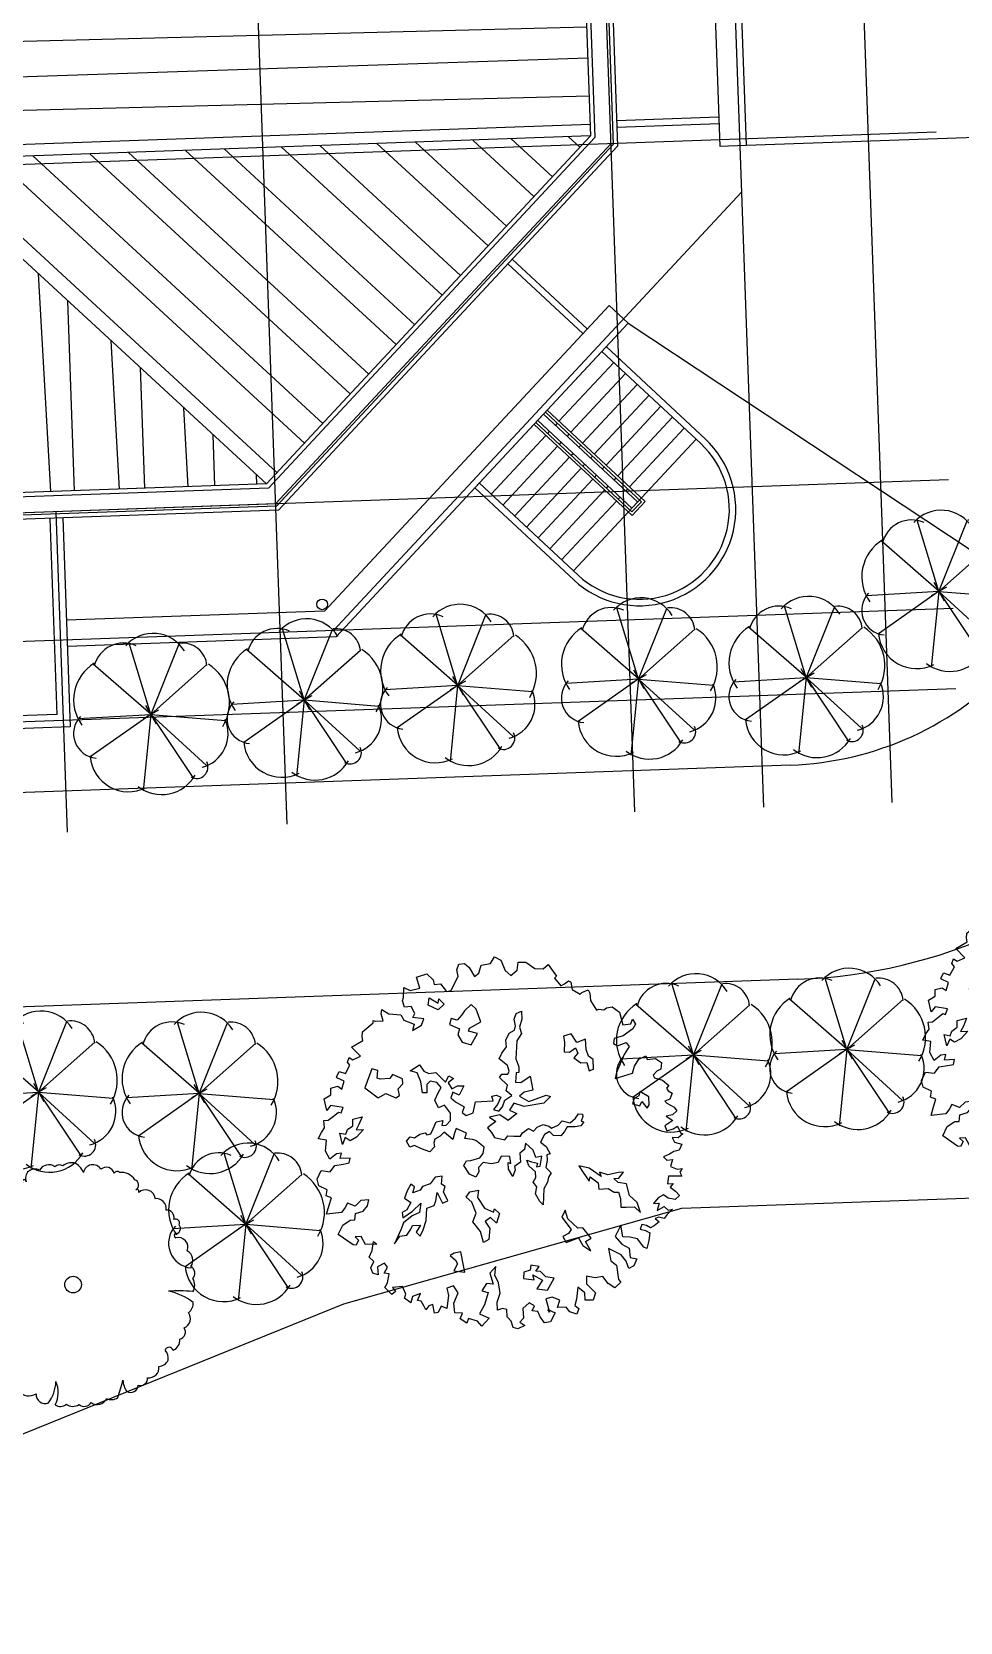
# Model space of a CAD drawing. Header units: millimetres. Extents: x 468001845 to 468595845, y 3387484553 to 3388325553.
# Drawn here: x 468385980 to 468403317, y 3387890804 to 3387920496 of the extents above; entities that cross this region are included whole.
import ezdxf

# ---------------------------------------------------------------- set-up
doc = ezdxf.new("R2010")
doc.units = ezdxf.units.MM
for name, color, linetype in [('DOTE', 1, 'Continuous'), ('F-水体', 150, 'Continuous'), ('N-ROAD', 4, 'Continuous'), ('ROOF', 4, 'Continuous'), ('STAIR', 121, 'Continuous'), ('TREE', 114, 'Continuous'), ('WALL', 7, 'Continuous'), ('树', 104, 'Continuous'), ('绿化', 3, 'Continuous'), ('花灌木', 223, 'Continuous')]:
    doc.layers.add(name, color=color, linetype=linetype)

# ---------------------------------------------------------------- blocks, each defined once
blk = doc.blocks.new('02PTRX08')
at = {"color": 0, "linetype": 'ByBlock'}
for p, q in [((-0.06754715253616528, 0), (0.0706788633450417, 0)), ((0, -0.05398104935652714), (0, 0.06044406731721086))]:
    blk.add_line(p, q, dxfattribs=at)
for centre, radius, start, end in [((0.03956475817616756, 0.2261975507167842), 0.2948221334020513, 28.76711577752918, 117.9186645853691), ((-0.1620721245333456, 0.33056388872886), 0.1579939168603389, 65.30247100971155, 157.5633587433249), ((-0.2444469110109084, 0.1575378588602652), 0.2358115336882705, 91.36555768195548, 199.1523514479919), ((0.243333004720955, 0.1785228134183621), 0.2262588638116571, 345.1795088572457, 83.81543695657898), ((-0.3189557791941517, -0.02049590830079229), 0.196235317676528, 126.0245225012421, 226.270048839066), ((0.4433281197877985, 0.08979986208376367), 0.07382871021260978, 301.8635812136633, 87.21263883495439), ((0.2704011636932071, -0.0713858798600473), 0.2489044380003712, 292.6103806795982, 30.50757083112521), ((-0.1917309953741331, -0.1458048667523828), 0.2781617517044052, 181.824264199946, 276.2171301845432), ((0.1480982003123392, -0.2501063259058718), 0.248636628984108, 244.9776269183911, 356.9743550590821), ((-0.0610443969785246, -0.3561255021637644), 0.1604041198624896, 196.7003815600659, 325.2047219933062)]:
    blk.add_arc(centre, radius, start, end, dxfattribs=at)
blk = doc.blocks.new('A$C62FD21C1')
at = {"layer": '绿化'}
blk.add_line((1458.402292311192, 1507.22363948822), (1444.248900055885, 1497.997279167175), dxfattribs=at)
at = {"layer": '花灌木'}
for p, q in [((1452.344236910343, 1502.226796627045), (1096.971836149693, 2846.2152967453)), ((1454.432615250349, 1498.230276584625), (2028.605806201696, 2799.063850879669)), ((412.4206784963608, 2488.545970439911), (1458.402292311192, 1507.22363948822)), ((1452.344236910343, 1502.226796627045), (2534.809927850962, 2395.040266990662)), ((1454.432615250349, 1498.230276584625), (92.465721398592, 1467.104056358337)), ((1444.248900055885, 1497.997279167175), (296.4263403117657, 751.772102355957)), ((1452.344236910343, 1502.226796627045), (1259.851942330599, 83.76062679290771)), ((1452.344236910343, 1502.226796627045), (2208.287659913301, 276.7493939399719)), ((1452.344236910343, 1502.226796627045), (2844.814601778984, 1339.015613079071)), ((1452.344236910343, 1502.226796627045), (2457.839238584042, 513.9225606918335))]:
    blk.add_line(p, q, dxfattribs=at)
at = {"layer": '绿化', "xscale": 2880, "yscale": 2880, "zscale": 2880, "rotation": 297.5864838025413}
blk.add_blockref('02PTRX08', (1452.344203293324, 1502.226528644562), dxfattribs=at)
blk = doc.blocks.new('白玉兰')
at = {"layer": 'TREE', "color": 3}
blk.add_circle((61.38101822847966, 0.9819822544232011), 199.0132721576006, dxfattribs=at)
for centre, radius, start, end in [((-848.0995775185293, 2511.977705673315), 236.088467766018, 68.68902961546533, 193.6004961949978), ((-535.7310739237582, 2631.262648587115), 239.0590630944353, 52.32316496018021, 158.0544090948888), ((-230.4015363737708, 2746.420793828554), 175.5927534320026, 43.9918772170011, 155.0570889457021), ((-9.548601068905555, 2863.328274783678), 94.659674475737, 33.2284551385382, 176.940913648575), ((97.34190746361855, 2785.769500133581), 132.3629476661793, 329.7761387399335, 102.0834844605719), ((264.627983851009, 2738.396817536093), 56.31063079893643, 199.9965201643538, 312.6259085892876), ((529.2455796819413, 2630.308365390636), 236.0884677914618, 38.68902963950512, 163.6004961758515), ((847.5142652649665, 2557.300696109422), 258.0910620961502, 25.45524208991074, 121.275728020318), ((1174.920449565747, 2507.115112354048), 186.7181696818883, 18.69002550831972, 120.3589406293498), ((1080.550186188542, 2668.229753949679), 0, 271.6988042967677, 136.3112144065824), ((1080.550186188542, 2668.229753949679), 1.311471119069408e-08, 114.005009351675, 296.3059197353146), ((-1706.179592579952, 2219.612607208081), 76.46536620907895, 102.5906154034421, 220.8165238613567), ((-1362.580381546519, 2136.447817903943), 393.3073901608813, 93.79045621659017, 156.3473504482896), ((-1299.869696244947, 2430.659161635675), 132.3629474620575, 359.7761386610813, 132.0834845405462), ((-1119.738880385063, 2433.737016093917), 47.90396514661092, 28.31855184540324, 184.3038769717087), ((5198.269201546558, -16.44150048773736), 4323.10743484766, 145.9375890189913, 153.5428360053667), ((2459.236297441297, 906.6983379581943), 1511.858870199214, 113.6043986116863, 138.4422791207371), ((1365.477736733505, 2268.847304952331), 298.4152647426162, 28.05470109106974, 92.62853997244598), ((1711.879066696041, 2017.54933789093), 309.0565672357391, 11.61620149895117, 62.65180068246735), ((-2000.032777421526, 1717.113591187634), 229.8306077925135, 91.88043428605401, 229.2139302766474), ((-1822.861650798819, 1989.423835144378), 189.5622682078348, 71.92542488855696, 192.9879560556232), ((2040.714847698458, 1833.236556180753), 239.0590630350324, 352.3231649750064, 98.05440910627158), ((-2218.019431501976, 1163.031131864525), 386.0746856448673, 79.87765160715188, 128.4853628668767), ((2293.109495846205, 1626.392493543215), 175.5927535059432, 343.9918771746136, 95.05708894790486), ((2277.631294747465, 1801.301726882346), 3.100183640274391e-08, 97.65140615249238, 276.751855851576), ((2461.893221271806, 1577.968641833402), 0, 136.3112144065824, 174.4789826291505), ((2353.993337053456, 1342.348111362197), 259.151344605808, 351.7348402235934, 65.3950985178664), ((-2461.839584567002, 1060.102682408877), 149.4655498582803, 117.2663664129194, 195.5034216616363), ((-2196.685262870393, 1250.362100039609), 338.5306682389952, 140.6000275864622, 189.7622848876229), ((2587.008828848251, 1209.279516094364), 98.64093265544345, 76.25084397153812, 224.671508185521), ((2583.645862025791, 856.0718971090391), 291.6097020985961, 52.97249688410378, 103.2395828539723), ((-2494.937695626519, 787.1152297938243), 258.0910622421783, 115.455242113687, 211.2757279857498), ((2516.860411811271, 1139.930880476721), 0, 136.3112144065824, 250.1679513013621), ((2546.986522042775, 936.3138265879825), 261.4050814763946, 333.5380213112214, 35.70621540635906), ((2691.661683555343, 598.0940749095753), 239.0590630567833, 322.3231649853043, 68.05440909922757), ((-2604.231259923778, 461.6980897234753), 221.4276413129948, 120.1727241455066, 262.1168016796814), ((2880.869931319379, 451.9794786879793), 5.276230488231603e-08, 65.8136629132446, 245.4511744218986), ((2806.81982904824, 292.7645386168733), 175.5927535849925, 313.9918771956252, 65.05708891533845), ((-2642.247249910957, -48.71166793908924), 200.5518341438361, 94.15484212948053, 215.2546287715033), ((-2659.17003757169, 200.1214995766059), 48.86700133133192, 59.81628321931883, 272.8061457107244), ((2830.81862942467, 13.49480967689306), 181.6241753863287, 299.7698157086056, 57.36012302167817), ((-2684.057792339823, -290.8005731021985), 175.5927535019595, 133.9918772005522, 245.0570889388507), ((2876.341952459537, 389.3941744202748), 535.419577538626, 243.71579815447, 274.7842533079414), ((-2495.713764641783, -5322.557234524749), 7330.789446874121, 42.12098796829027, 45.53570272774803), ((-2507.417003315291, -579.4385644448921), 282.1280716937958, 152.6942552399666, 237.6833188192789), ((2637.826939850696, -797.0441101519391), 239.0590629864283, 292.323164954701, 38.05440912249711), ((2681.644450120279, -431.7996302833781), 261.4050817588968, 303.5380213390959, 5.706215365035421), ((-2424.224483322701, -934.3498630849645), 261.4050819184016, 153.5380213646376, 215.7062153442766), ((-2502.542821595795, 130.9144780570641), 1225.172266148059, 263.7233153434785, 297.4369379909006), ((-2263.945923492662, -373.4806250436231), 860.7121389059066, 263.0711764445247, 310.4787928844839), ((-1500.693253668374, -1456.298111270182), 664.1552497657357, 86.03752555406788, 131.1830747672711), ((-159.983174864552, -2427.605827155523), 2084.728792602939, 128.3961503165248, 137.8344024708014), ((2567.514147322276, -1112.557448077016), 186.7181696972728, 288.6900254999518, 30.35894062925757), ((-2231.23130034504, -1340.384145847522), 259.1513446508924, 171.7348402200785, 245.3950985080782), ((-2375.189665302983, -1349.279919362627), 121.5991499985293, 86.50603728377101, 157.6957272527519), ((1802.114164160215, -2160.237866791897), 662.4602248275081, 33.82273891865629, 83.79725002029389), ((1389.753198252642, -2285.778500477783), 921.4359481959717, 23.63635679645883, 58.31831420795227), ((2369.344320475706, -1313.795461359434), 259.1513444501756, 291.7348401818764, 5.395098540022682), ((-2170.347459137789, -1624.428528531455), 175.5927536128997, 163.9918772582649, 275.0570888898569), ((-1917.952811241499, -1831.272591168992), 239.0590629745098, 172.3231649418231, 278.0544091287574), ((2267.660513233044, -1605.755945744924), 204.1826478214389, 294.5395850508593, 14.53176539577584), ((-1680.748439532123, -2091.332673749886), 205.0439119745163, 173.4584881189462, 358.510151537702), ((-1553.349306572578, -2245.707904606126), 168.0241157645538, 290.6391127623344, 62.50362924531301), ((1551.190735401236, -2066.392717997544), 344.3550714260708, 284.6645861351986, 1.160010783753623), ((2016.712633540505, -1874.42280069273), 221.1853991888824, 236.7614773146697, 349.0739249839506), ((-1057.569030009559, -2191.629468801431), 485.0111977713887, 205.8297447059248, 281.8721789304726), ((835.7772536404664, -2504.76655075606), 262.9172981636497, 247.4270581855105, 3.306122908153696), ((1172.542751237401, -2422.328257209621), 100.2217179993208, 222.165031442343, 330.1502109514858), ((1423.663197636255, -2304.213092199527), 234.9114051841427, 225.6559862944895, 336.0613785951279), ((-554.3481234166538, -2286.897774732672), 553.7905244544726, 223.2386613745921, 312.5298506277457), ((-13.04932614637073, -2691.494610554539), 166.9874703543652, 181.2028373983261, 321.391213639581), ((281.969668857404, -2676.721638481133), 203.0393756004006, 215.870875432014, 355.5112826365298), ((610.3433484133566, -2716.779469887726), 128.2546208612793, 169.1386493045465, 346.1219287620665)]:
    blk.add_arc(centre, radius, start, end, dxfattribs=at)
blk = doc.blocks.new('A$C01E77073')
at = {"layer": '绿化', "color": 252, "xscale": 0.6, "yscale": 0.6, "zscale": 0.6, "rotation": 297.5864838025413}
blk.add_blockref('白玉兰', (1750.244170835242, 1785.668951581814), dxfattribs=at)
blk = doc.blocks.new('A$C7ECF7732')
at = {"layer": '树'}
for p, q in [((2974.140708331426, 4015.791959370486), (3012.294468284992, 4065.578131624148)), ((3012.294468284992, 4065.578131624148), (3042.153932596499, 4055.620897173416)), ((3042.153932596499, 4055.620897173416), (3090.260847320256, 3997.537029544008)), ((1209.114595702791, 3947.750857290346), (1219.067750472983, 4035.706428271835)), ((1268.833524325339, 3879.709755210206), (1209.114595702791, 3947.750857290346)), ((1219.067750472983, 4035.706428271835), (1326.893593819754, 3977.622560642543)), ((1365.04735377332, 3849.838051858009), (1268.833524325339, 3879.709755210206)), ((1326.893593819754, 3977.622560642543), (1414.81312762521, 3889.666989660938)), ((1414.81312762521, 3801.711418679333), (1365.04735377332, 3849.838051858009)), ((1414.81312762521, 3889.666989660938), (1512.685816201789, 3869.752520759357)), ((1512.685816201789, 3869.752520759357), (1570.745885696204, 3753.584785500774)), ((2944.281244020385, 3753.584785500774), (3032.200777825841, 3841.540356482379)), ((3012.294468284992, 3947.750857290346), (2974.140708331426, 4015.791959370486)), ((3032.200777825841, 3841.540356482379), (3012.294468284992, 3947.750857290346)), ((3120.120311631763, 3879.709755210206), (3062.060242137348, 3771.83971532702)), ((3090.260847320256, 3997.537029544008), (3120.120311631763, 4025.749193821102)), ((3120.120311631763, 4025.749193821102), (3149.979775942804, 3957.708091741079)), ((3149.979775942804, 3957.708091741079), (3120.120311631763, 3879.709755210206)), ((1414.81312762521, 3713.755847697728), (1414.81312762521, 3801.711418679333)), ((1482.826351890282, 3615.843042265391), (1414.81312762521, 3713.755847697728)), ((1570.745885696204, 3577.673643537564), (1482.826351890282, 3615.843042265391)), ((1570.745885696204, 3753.584785500774), (1794.691868031805, 3607.545346889761)), ((1618.852800419962, 3469.803603654495), (1570.745885696204, 3577.673643537564)), ((1794.691868031805, 3607.545346889761), (1920.765161790827, 3587.630877988297)), ((1920.765161790827, 3587.630877988297), (1998.731540826091, 3547.801940185251)), ((2126.463693713711, 3665.629214519169), (2330.503366507997, 3597.588112439029)), ((2144.711144126428, 3499.675307006692), (2126.463693713711, 3665.629214519169)), ((2330.503366507997, 3597.588112439029), (2292.349606554897, 3469.803603654495)), ((2448.282364625426, 3459.846369203762), (2496.389279349183, 3733.670316599309)), ((2584.308813154639, 3645.714745617704), (2476.482969808334, 3363.593102846527)), ((2496.389279349183, 3733.670316599309), (2544.496194072941, 3781.796949777869)), ((2544.496194072941, 3781.796949777869), (2584.308813154639, 3645.714745617704)), ((2974.140708331426, 3665.629214519169), (2944.281244020385, 3753.584785500774)), ((2964.187553561234, 3557.759174635983), (2974.140708331426, 3665.629214519169)), ((3062.060242137348, 3771.83971532702), (3100.214002090914, 3703.798613247112)), ((3130.073466401955, 3625.80027671624), (3072.013396908005, 3529.547010359005)), ((3100.214002090914, 3703.798613247112), (3130.073466401955, 3625.80027671624)), ((1676.912869914377, 3391.805267123738), (1618.852800419962, 3469.803603654495)), ((1824.551332342846, 3451.548673828132), (1676.912869914377, 3391.805267123738)), ((1910.812007020169, 3431.634204926668), (1824.551332342846, 3451.548673828132)), ((1892.564556607918, 3313.806930592749), (1940.671471331676, 3391.805267123738)), ((1940.671471331676, 3391.805267123738), (1910.812007020169, 3431.634204926668)), ((1998.731540826091, 3547.801940185251), (1980.484090413374, 3509.632541457424)), ((1980.484090413374, 3509.632541457424), (2096.604229402205, 3431.634204926668)), ((2096.604229402205, 3431.634204926668), (2144.711144126428, 3499.675307006692)), ((2292.349606554897, 3469.803603654495), (2310.597056967148, 3381.84803267289)), ((2310.597056967148, 3381.84803267289), (2448.282364625426, 3459.846369203762)), ((2476.482969808334, 3363.593102846527), (2360.36283081997, 3255.723062963458)), ((2846.408555443806, 3381.84803267289), (2856.361710214464, 3479.760838105227)), ((2866.314864984655, 3303.849696142017), (2846.408555443806, 3381.84803267289)), ((2856.361710214464, 3479.760838105227), (2916.080638837011, 3537.844705734635)), ((2916.080638837011, 3537.844705734635), (2964.187553561234, 3557.759174635983)), ((3072.013396908005, 3529.547010359005), (2994.047017872275, 3509.632541457424)), ((2994.047017872275, 3509.632541457424), (2994.047017872275, 3421.676970475935)), ((2994.047017872275, 3421.676970475935), (3062.060242137348, 3313.806930592749)), ((3062.060242137348, 3313.806930592749), (3159.932930713461, 3353.635868395795)), ((3159.932930713461, 3353.635868395795), (3286.006224472949, 3353.635868395795)), ((3286.006224472949, 3353.635868395795), (3276.053069702291, 3303.849696142017)), ((1920.765161790827, 3255.723062963458), (1892.564556607918, 3313.806930592749)), ((2076.697919861355, 3303.849696142017), (1920.765161790827, 3255.723062963458)), ((2144.711144126428, 3245.765828512725), (2076.697919861355, 3303.849696142017)), ((2126.463693713711, 3089.76915545098), (2184.523763208126, 3129.59809325391)), ((2242.583832702541, 3285.594766315655), (2144.711144126428, 3245.765828512725)), ((2184.523763208126, 3129.59809325391), (2252.536987473199, 3031.685287821689)), ((2252.536987473199, 3157.81025753112), (2242.583832702541, 3285.594766315655)), ((2320.550211737806, 3079.811921000248), (2252.536987473199, 3157.81025753112)), ((2360.36283081997, 3255.723062963458), (2418.422900313919, 3147.853023080388)), ((2418.422900313919, 3147.853023080388), (2516.295588890498, 3217.553664235631)), ((2516.295588890498, 3217.553664235631), (2544.496194072941, 3051.599756723153)), ((2788.348485949391, 3011.770818920224), (2838.114259802212, 3099.726389901713)), ((2798.301640720048, 3255.723062963458), (2866.314864984655, 3303.849696142017)), ((2808.254795490706, 3147.853023080388), (2798.301640720048, 3255.723062963458)), ((2838.114259802212, 3099.726389901713), (2808.254795490706, 3147.853023080388)), ((3110.167156861105, 3157.81025753112), (2964.187553561234, 3109.683624352561)), ((2964.187553561234, 3109.683624352561), (3042.153932596499, 3051.599756723153)), ((3227.946154978534, 3139.555327704642), (3110.167156861105, 3157.81025753112)), ((3256.146760160977, 3225.851359611261), (3227.946154978534, 3139.555327704642)), ((3373.925758278405, 3129.59809325391), (3256.146760160977, 3225.851359611261)), ((3256.146760160977, 3051.599756723153), (3315.86568878399, 3119.640858803177)), ((3276.053069702291, 3303.849696142017), (3344.066293966898, 3265.68029741419)), ((3315.86568878399, 3119.640858803177), (3354.019448737556, 3079.811921000248)), ((3344.066293966898, 3265.68029741419), (3431.98582777282, 3197.63919533405)), ((3354.019448737556, 3079.811921000248), (3373.925758278405, 3129.59809325391)), ((3431.98582777282, 3197.63919533405), (3539.811671119591, 3225.851359611261)), ((3539.811671119591, 3225.851359611261), (3577.965431073157, 3157.81025753112)), ((3577.965431073157, 3157.81025753112), (3636.025500567572, 3109.683624352561)), ((3636.025500567572, 3109.683624352561), (3695.744429190119, 3011.770818920224)), ((2096.604229402205, 2845.816911407746), (2174.570608437469, 3001.813584469492)), ((2106.557384172396, 3021.72805337084), (2126.463693713711, 3089.76915545098)), ((2174.570608437469, 3001.813584469492), (2106.557384172396, 3021.72805337084)), ((2252.536987473199, 3031.685287821689), (2292.349606554897, 2943.729716840084)), ((2292.349606554897, 2943.729716840084), (2350.409676048846, 3001.813584469492)), ((2350.409676048846, 3001.813584469492), (2320.550211737806, 3079.811921000248)), ((2408.469745543262, 2983.558654643013), (2360.36283081997, 2835.859676957014)), ((2360.36283081997, 2835.859676957014), (2466.529815038142, 2885.645849210676)), ((2544.496194072941, 3051.599756723153), (2408.469745543262, 2983.558654643013)), ((2466.529815038142, 2885.645849210676), (2476.482969808334, 2787.733043778338)), ((2662.275192190369, 2749.563645050628), (2768.442176408542, 2865.731380309211)), ((2740.241571225633, 2933.772482389235), (2788.348485949391, 3011.770818920224)), ((2768.442176408542, 2865.731380309211), (2740.241571225633, 2933.772482389235)), ((3042.153932596499, 3051.599756723153), (3052.107087367156, 2963.644185741665)), ((3052.107087367156, 2963.644185741665), (3178.180381126178, 2905.560318112141)), ((3178.180381126178, 2905.560318112141), (3188.133535896835, 2797.690278229187)), ((3198.086690667027, 3001.813584469492), (3256.146760160977, 3051.599756723153)), ((3286.006224472949, 2983.558654643013), (3198.086690667027, 3001.813584469492)), ((3412.079518231971, 3031.685287821689), (3286.006224472949, 2983.558654643013)), ((3490.045897267701, 2991.856350018643), (3412.079518231971, 3031.685287821689)), ((3529.858516349399, 2923.815247938503), (3490.045897267701, 2991.856350018643)), ((3617.778050155321, 2933.772482389235), (3529.858516349399, 2923.815247938503)), ((3695.744429190119, 2865.731380309211), (3617.778050155321, 2933.772482389235)), ((3695.744429190119, 3011.770818920224), (3899.784101984871, 2885.645849210676)), ((3831.770877719799, 2865.731380309211), (3695.744429190119, 2865.731380309211)), ((3899.784101984871, 2885.645849210676), (3831.770877719799, 2865.731380309211)), ((1520.980111843848, 2611.821901815129), (1590.652195237053, 2651.650839618174)), ((1590.652195237053, 2651.650839618174), (1608.899645649304, 2553.738034185837)), ((1716.725488996075, 2651.650839618174), (1764.832403720298, 2729.649176149047)), ((1716.725488996075, 2553.738034185837), (1716.725488996075, 2651.650839618174)), ((1764.832403720298, 2729.649176149047), (1852.751937525754, 2601.864667364396)), ((2058.450469449104, 2767.818574876874), (2096.604229402205, 2845.816911407746)), ((2184.523763208126, 2651.650839618174), (2058.450469449104, 2767.818574876874)), ((2174.570608437469, 2601.864667364396), (2184.523763208126, 2651.650839618174)), ((2476.482969808334, 2787.733043778338), (2486.436124578991, 2729.649176149047)), ((2486.436124578991, 2729.649176149047), (2574.355658384913, 2749.563645050628)), ((2574.355658384913, 2749.563645050628), (2662.275192190369, 2749.563645050628)), ((3022.247623055184, 2807.647512679803), (2954.234398790577, 2699.77747279685)), ((2954.234398790577, 2699.77747279685), (3012.294468284992, 2611.821901815129)), ((3120.120311631763, 2767.818574876874), (3022.247623055184, 2807.647512679803)), ((3090.260847320256, 2739.606410599779), (3120.120311631763, 2767.818574876874)), ((3178.180381126178, 2699.77747279685), (3090.260847320256, 2739.606410599779)), ((3305.912534013798, 2699.77747279685), (3178.180381126178, 2699.77747279685)), ((3188.133535896835, 2797.690278229187), (3237.899309748725, 2777.775809327606)), ((3237.899309748725, 2777.775809327606), (3305.912534013798, 2699.77747279685)), ((1346.799903360603, 2367.869657771895), (1384.953663314169, 2465.782463204232)), ((1384.953663314169, 2465.782463204232), (1580.699040466861, 2523.86633083364)), ((1520.980111843848, 2407.698595574941), (1452.966887579241, 2329.700259043952)), ((1580.699040466861, 2523.86633083364), (1520.980111843848, 2611.821901815129)), ((1618.852800419962, 2427.613064476289), (1520.980111843848, 2407.698595574941)), ((1608.899645649304, 2553.738034185837), (1716.725488996075, 2553.738034185837)), ((1658.665419502126, 2357.912423321162), (1618.852800419962, 2427.613064476289)), ((1852.751937525754, 2601.864667364396), (1764.832403720298, 2543.780799735105)), ((1764.832403720298, 2543.780799735105), (1824.551332342846, 2475.739697655081)), ((1824.551332342846, 2475.739697655081), (1910.812007020169, 2505.611401007161)), ((1910.812007020169, 2505.611401007161), (2038.544159907789, 2583.609737538151)), ((2038.544159907789, 2583.609737538151), (2096.604229402205, 2513.909096382791)), ((2096.604229402205, 2513.909096382791), (2164.617453667277, 2543.780799735105)), ((2164.617453667277, 2543.780799735105), (2174.570608437469, 2601.864667364396)), ((2398.51659077307, 2417.655830025673), (2262.49014224339, 2319.743024593336)), ((2456.576660267019, 2357.912423321162), (2398.51659077307, 2417.655830025673)), ((2526.24874366069, 2445.867994302651), (2456.576660267019, 2357.912423321162)), ((2564.40250361379, 2485.696932105813), (2526.24874366069, 2445.867994302651)), ((2710.382106914592, 2543.780799735105), (2564.40250361379, 2485.696932105813)), ((2788.348485949391, 2485.696932105813), (2710.382106914592, 2543.780799735105)), ((2818.207950261363, 2407.698595574941), (2788.348485949391, 2485.696932105813)), ((2788.348485949391, 2271.616391414776), (2818.207950261363, 2407.698595574941)), ((2984.093863102084, 2513.909096382791), (2906.127484066354, 2417.655830025673)), ((2906.127484066354, 2417.655830025673), (2934.328089249728, 2319.743024593336)), ((3012.294468284992, 2611.821901815129), (2984.093863102084, 2513.909096382791)), ((1161.007680978568, 2309.785790142603), (1278.786679095996, 2319.743024593336)), ((1170.960835749225, 2143.831882630126), (1161.007680978568, 2309.785790142603)), ((1248.927214784489, 2221.830219160998), (1170.960835749225, 2143.831882630126)), ((1394.906818084361, 2201.915750259534), (1248.927214784489, 2221.830219160998)), ((1278.786679095996, 2319.743024593336), (1346.799903360603, 2367.869657771895)), ((1550.839576155355, 2143.831882630126), (1394.906818084361, 2201.915750259534)), ((1452.966887579241, 2329.700259043952), (1472.87319712009, 2261.659156964044)), ((1472.87319712009, 2261.659156964044), (1580.699040466861, 2201.915750259534)), ((1580.699040466861, 2201.915750259534), (1550.839576155355, 2143.831882630126)), ((1736.631798536924, 2251.701922513195), (1658.665419502126, 2357.912423321162)), ((1862.705092296412, 2241.744688062463), (1736.631798536924, 2251.701922513195)), ((1872.658247066604, 2339.6574934948), (1862.705092296412, 2241.744688062463)), ((2018.637850367406, 2357.912423321162), (1872.658247066604, 2339.6574934948)), ((2116.510538943054, 2299.828555691754), (2018.637850367406, 2357.912423321162)), ((2028.591005137598, 2105.662483902299), (2058.450469449104, 2201.915750259534)), ((2058.450469449104, 2201.915750259534), (2116.510538943054, 2153.789117080858)), ((2144.711144126428, 2211.872984710266), (2116.510538943054, 2299.828555691754)), ((2116.510538943054, 2153.789117080858), (2144.711144126428, 2211.872984710266)), ((2378.610281232221, 2193.618054883904), (2222.677523161226, 2133.874648179393)), ((2262.49014224339, 2319.743024593336), (2310.597056967148, 2261.659156964044)), ((2310.597056967148, 2261.659156964044), (2378.610281232221, 2193.618054883904)), ((2760.147880766483, 2211.872984710266), (2788.348485949391, 2271.616391414776)), ((2798.301640720048, 2143.831882630126), (2760.147880766483, 2211.872984710266)), ((2954.234398790577, 2153.789117080858), (2798.301640720048, 2143.831882630126)), ((2934.328089249728, 2319.743024593336), (2994.047017872275, 2289.871321241022)), ((3042.153932596499, 2211.872984710266), (2954.234398790577, 2153.789117080858)), ((2994.047017872275, 2289.871321241022), (3042.153932596499, 2211.872984710266)), ((2096.604229402205, 2017.706912920577), (2028.591005137598, 2105.662483902299)), ((2144.711144126428, 1949.665810840437), (2096.604229402205, 2017.706912920577)), ((2126.463693713711, 1889.922404136043), (2144.711144126428, 1949.665810840437)), ((2222.677523161226, 2133.874648179393), (2242.583832702541, 2055.876311648521)), ((2242.583832702541, 2055.876311648521), (2242.583832702541, 1959.623045291286)), ((2242.583832702541, 1959.623045291286), (2282.39645178424, 1919.794107488357)), ((2282.39645178424, 1919.794107488357), (2340.45652127912, 1899.879638586892)), ((2028.591005137598, 1655.927394543542), (2076.697919861355, 1705.713566797203)), ((2066.744765090698, 1803.626372229541), (2086.651074631547, 1881.62470876053)), ((2076.697919861355, 1705.713566797203), (2066.744765090698, 1803.626372229541)), ((2086.651074631547, 1881.62470876053), (2126.463693713711, 1889.922404136043)), ((2272.443297014048, 1715.670801248052), (2174.570608437469, 1647.629699167912)), ((2370.315985590161, 1803.626372229541), (2272.443297014048, 1715.670801248052)), ((2340.45652127912, 1899.879638586892), (2370.315985590161, 1803.626372229541)), ((2058.450469449104, 1577.929058012785), (2028.591005137598, 1655.927394543542)), ((2164.617453667277, 1577.929058012785), (2058.450469449104, 1577.929058012785)), ((2174.570608437469, 1647.629699167912), (2164.617453667277, 1577.929058012785))]:
    blk.add_line(p, q, dxfattribs=at)
for points in [[(2777.959947680531, 5312.484366651275), (2825.953160183446, 5428.280146559235), (2924.762715335411, 5476.293030911242), (3003.81035945745, 5419.80728461477), (3003.81035945745, 5352.024389058934), (3023.572270487377, 5272.944344243733), (3071.565482990292, 5272.944344243733), (3159.082517553994, 5360.497251003282), (3274.830853589752, 5400.037273410941), (3294.59276461968, 5352.024389058934), (3342.585977122595, 5352.024389058934), (3401.871710213774, 5388.740124151576), (3461.157443304954, 5312.484366651275), (3449.864922716224, 5233.404321836075), (3489.388744777476, 5244.701471095439), (3596.667690371105, 5312.484366651275), (3664.422813903948, 5320.957228595857), (3684.184724934341, 5233.404321836075), (3655.953423462284, 5137.378553132061), (3763.232369056379, 5193.864299428649), (3771.701759498043, 5049.825646372512), (3850.749403620081, 5038.528497113148), (3870.511314650008, 5137.378553132061), (3870.511314650008, 5213.634310632362), (3977.790260244103, 5205.161448688013), (4006.021561716625, 5224.931459891726), (4025.783472746552, 5137.378553132061), (3977.790260244103, 5058.298508316861), (4054.014774218609, 5058.298508316861), (4133.062418340647, 5137.378553132061), (4192.348151431826, 5058.298508316861), (4172.586240401433, 4979.218463501777), (4172.586240401433, 4902.962706001592), (4161.293719812704, 4804.112649982562), (4231.871973492613, 4823.882661186275), (4268.572665406333, 4902.962706001592), (4339.150919086707, 4823.882661186275), (4426.667953650409, 4891.665556742228), (4454.899255122466, 4959.448452297947), (4483.130556594057, 4902.962706001592), (4550.885680127831, 4902.962706001592), (4502.892467624915, 4815.409799241927), (4454.899255122466, 4727.856892482145), (4542.416289685701, 4657.249709611526), (4581.940111746953, 4736.329754426726), (4610.17141321901, 4668.54685887089), (4697.688447782712, 4708.086881278432), (4785.205482345482, 4727.856892482145), (4804.967393376341, 4640.303985722596), (4737.212269843498, 4561.223940907512), (4658.16462572146, 4521.68391849997), (4658.16462572146, 4434.131011740305), (4697.688447782712, 4326.808093776926), (4737.212269843498, 4405.88813859201), (4816.25991396507, 4326.808093776926), (4816.25991396507, 4445.428160999669), (4892.484427939577, 4473.671034147847), (4912.246338970435, 4532.981067759218), (4943.300770589558, 4425.65814979584), (4971.532072061615, 4355.050966925104), (4912.246338970435, 4298.565220628749), (4903.776948528772, 4239.255187017377), (4980.001462503278, 4267.498060165555), (4991.293983091542, 4171.472291461541), (4991.293983091542, 4112.16225785017), (4932.008250000363, 4072.622235442512), (4884.015037498379, 4024.609351090388), (4932.008250000363, 3965.299317479134), (4991.293983091542, 4024.609351090388), (5050.579716183187, 4064.149373498047), (5146.566141188552, 3996.366477942211), (5234.083175751788, 3908.813571182662), (5194.559353691002, 3877.746410719468), (5039.287195594457, 3857.976399515755), (4960.239551472419, 3770.423492756207), (4903.776948528772, 3682.870585996541), (4737.212269843498, 3742.180619607912), (4844.491215437592, 3586.844817292411), (4991.293983091542, 3615.087690440705), (5098.572928686102, 3682.870585996541), (5225.613785310125, 3626.384839699953), (5293.368908842967, 3702.640597200254), (5361.124032376276, 3615.087690440705), (5361.124032376276, 3527.53478368104), (5245.375696340983, 3547.304794884985), (5126.804230158159, 3527.53478368104), (4951.770161031222, 3411.739003773197), (5126.804230158159, 3352.428970161825), (5225.613785310125, 3391.968992569484), (5428.879155909584, 3312.888947754283), (5476.872368411568, 3324.186097013531), (5507.926800031157, 3205.566029790905), (5400.647854437062, 3149.080283494317), (5273.60699781304, 3129.310272290604), (5234.083175751788, 3021.98735432711), (5146.566141188552, 2923.137298308196), (5245.375696340983, 2863.827264696942), (5428.879155909584, 2914.664436363848), (5507.926800031157, 2827.111529604066), (5448.641066939512, 2728.261473585153), (5352.654641935078, 2776.274357937276), (5225.613785310125, 2728.261473585153)], [(5225.613785310125, 2728.261473585153), (5369.593422817939, 2620.938555621775), (5440.171676497848, 2553.155660065939), (5507.926800031157, 2581.398533214233), (5567.212533122802, 2513.615637658513), (5488.164889000764, 2437.359880158212), (5400.647854437062, 2426.062730898848), (5341.362121345883, 2310.266950991005), (5262.314477223845, 2397.819857750554), (5166.328052218945, 2318.739812935353), (5138.096750746423, 2222.714044231223), (5341.362121345883, 2171.876872564433), (5293.368908842967, 2171.876872564433), (5389.355333848798, 2242.484055435052), (5476.872368411568, 2115.391126267845), (5440.171676497848, 2027.838219508296), (5332.892730904219, 2016.541070248932), (5245.375696340983, 2027.838219508296), (5194.559353691002, 1957.231036637677), (5146.566141188552, 2027.838219508296), (5067.518497066514, 1977.00104784139), (5098.572928686102, 1852.732405989082), (5225.613785310125, 1793.42237237771), (5253.845086782181, 1714.34232756251), (5332.892730904219, 1753.882349970168), (5321.60021031549, 1638.086570062209), (5273.60699781304, 1587.249398395303), (5174.797442660609, 1607.019409599248), (5087.280408097373, 1587.249398395303), (4991.293983091542, 1638.086570062209), (4943.300770589558, 1587.249398395303), (4932.008250000363, 1510.993640895002), (4824.729304406734, 1567.47938719159), (4728.742879401834, 1674.802305154968), (4581.940111746953, 1725.639476821874), (4454.899255122466, 1734.112338766456), (4347.620309528371, 1813.192383581423), (4395.613522031286, 1686.099454414216), (4562.178200716095, 1646.559432006674), (4502.892467624915, 1567.47938719159), (4562.178200716095, 1451.683607283747), (4629.933324248937, 1519.466502839467), (4765.443571315554, 1383.900711727911), (4844.491215437592, 1248.334920616238), (4971.532072061615, 1344.360689320252), (5019.525284564064, 1189.024887004867), (4923.538859558699, 1169.254875801038), (4824.729304406734, 1070.404819782125), (4872.722516909183, 1013.919073485537), (4765.443571315554, 963.0819018187467), (4708.980968370975, 1033.689084689366), (4649.695235279796, 934.8390286704525), (4514.18498821411, 994.1490622818237), (4415.375433061214, 1129.714853393612), (4288.334576437192, 1121.241991449031), (4268.572665406333, 1013.919073485537), (4375.851611000428, 982.8519130225759), (4533.946899244038, 867.0561331146164), (4463.368645564129, 807.7460995032452), (4522.654378655308, 720.1931927436963), (4502.892467624915, 672.1803083916893), (4375.851611000428, 711.7203307992313), (4367.38222055923, 652.4102971878601), (4395.613522031286, 584.627401632024), (4327.858398497978, 584.627401632024), (4248.810754376405, 584.627401632024), (4212.110062462685, 545.087379224482), (4144.354938929842, 632.6402859841473), (4124.593027898984, 505.5473568168236), (4192.348151431826, 437.7644612609874), (4085.069205837732, 389.7515769089805), (4045.545383776946, 437.7644612609874), (3918.504527152923, 449.0616105203517), (3859.218794061744, 310.6715320937801), (3929.797047741653, 321.9686813531443), (3946.73582862498, 251.3614984824089), (3802.756191117165, 214.6457633897662), (3763.232369056379, 282.4286589456024), (3655.953423462284, 369.9815657052677), (3607.960210959835, 310.6715320937801), (3557.143868310319, 398.2244388535619), (3480.919354335347, 389.7515769089805), (3480.919354335347, 271.1315096863545), (3588.198299929441, 223.1186253342312), (3528.912566837796, 163.80859172286), (3441.395532274561, 175.1057409822242), (3382.109799182916, 262.6586477417732), (3294.59276461968, 234.415774593479), (3226.837641086837, 321.9686813531443), (3119.558695492742, 409.5215881126933), (3178.844428583921, 429.2915993165225), (3099.796784462349, 282.4286589456024), (2964.286537396198, 282.4286589456024), (2924.762715335411, 203.348614130402), (2992.517838868254, 223.1186253342312), (3040.51105137117, 155.335729778395), (3012.279749899113, 115.7957073708531), (2769.490557238867, -7.253710646182299e-05), (2681.973522675631, 127.0928566302173), (2670.681002086902, 262.6586477417732), (2701.735433706024, 321.9686813531443), (2622.687789583986, 378.4544276496163), (2650.919091056043, 497.074494872475), (2614.218399142788, 593.1002635764889), (2543.640145461948, 652.4102971878601), (2495.646932959964, 545.087379224482), (2523.878234432021, 429.2915993165225), (2427.89180942619, 350.2115545014385), (2467.415631487907, 290.9015208900673), (2506.939453548228, 203.348614130402), (2416.599288837926, -7.253710646182299e-05), (2320.612863833026, 96.02569616714027), (2241.565219710988, 183.5786029266892), (2173.810096178146, 127.0928566302173), (2106.054972644837, 183.5786029266892), (1990.306636609079, 107.3228454263881), (1891.497081457113, 135.5657185745658), (1812.449437335075, 251.3614984824089), (1891.497081457113, 358.6844164459035), (1843.503868954198, 466.0073344092816), (1891.497081457113, 584.627401632024), (1919.72838292917, 672.1803083916893), (1863.265779985057, 720.1931927436963), (1795.510656452214, 584.627401632024), (1736.224923361035, 643.9374352433952), (1705.170491740981, 573.3302523727762), (1724.932402771839, 449.0616105203517), (1589.422155706154, 449.0616105203517), (1453.911908639537, 545.087379224482), (1374.864264517964, 449.0616105203517), (1315.578531426785, 536.6145172799006), (1278.877839513065, 612.8702747803181), (1180.068284360634, 652.4102971878601), (1208.29958583269, 711.7203307992313), (1191.360804949363, 838.8132599663222), (1180.068284360634, 906.5961555222748), (1208.29958583269, 934.8390286704525), (1151.836982888111, 1002.621924226405), (1033.265516705753, 855.7589838552522), (1072.789338766539, 768.2060770957032), (897.7552696396015, 819.0432487626094), (897.7552696396015, 934.8390286704525), (810.2382350763655, 982.8519130225759), (838.4695365484222, 1090.174830985954), (906.224660081265, 1121.241991449031), (818.7076255175634, 1208.79489820858), (722.7212005126639, 1141.012002652744), (711.4286799244001, 1141.012002652744), (654.9660769798211, 1217.267760153161), (731.1905909543275, 1285.050655708881), (654.9660769798211, 1403.67072293174), (595.6803438886418, 1392.373573672376), (547.6871313857264, 1451.683607283747), (604.1497343298397, 1479.926480432041), (615.4422549190349, 1607.019409599248), (429.1156652029022, 1559.006525247009), (429.1156652029022, 1655.032293951255), (429.1156652029022, 1753.882349970168), (372.6530622592545, 1773.652361173881), (313.3673291671439, 1813.192383581423), (302.07480857888, 1861.20526793343), (273.8435071063577, 2016.541070248932), (245.6122056343011, 2036.311081452761), (265.3741166651598, 2056.08109265659), (321.8367196092731, 2163.404010619968), (214.5577740151784, 2191.646883768146), (166.5645615127287, 2231.186906175804), (273.8435071063577, 2290.496939787059), (372.6530622592545, 2437.359880158212), (468.639487264154, 2437.359880158212), (595.6803438886418, 2544.682798121474), (663.4354674214846, 2474.075615250855), (663.4354674214846, 2632.235704881139), (595.6803438886418, 2708.49146238144), (496.870788735745, 2572.925671269768), (460.1700968220248, 2632.235704881139), (341.5986306396662, 2632.235704881139), (302.07480857888, 2544.682798121474), (206.0883835735149, 2561.62852201052), (166.5645615127287, 2601.168544418062), (39.5237048882409, 2680.248589233146), (127.0407394514768, 2739.558622844517), (166.5645615127287, 2883.597275900654), (-0.0001171725452877581, 2923.137298308196), (31.05431444657734, 3078.473100623698), (158.0951710705995, 3118.013123031356), (225.8502946043736, 3098.243111827411), (265.3741166651598, 3185.796018587076), (409.3537541729747, 3205.566029790905), (429.1156652029022, 3273.348925346625), (389.591843142116, 3332.658958957996), (302.07480857888, 3468.224750069669), (206.0883835735149, 3499.291910532746), (146.8026504823356, 3567.074806088698), (177.8570821014582, 3646.154850903898), (265.3741166651598, 3674.39772405196), (420.6462747612386, 3682.870585996541), (409.3537541729747, 3761.950630811625), (321.8367196092731, 3849.503537571291), (372.6530622592545, 3985.069328682963), (313.3673291671439, 4083.919384701876), (400.8843637308455, 4143.229418313247), (567.4490424161195, 4123.459407109302), (674.7279880102142, 4160.175142202177), (654.9660769798211, 4278.795209424803), (556.1565218278556, 4355.050966925104), (615.4422549190349, 4453.901022944017), (762.2450225734501, 4521.68391849997), (830.0001461067586, 4629.006836463232), (810.2382350763655, 4727.856892482145), (1024.796126264089, 4747.62690368609), (1033.265516705753, 4708.086881278432), (1180.068284360634, 4736.329754426726), (1180.068284360634, 4795.639788038097), (1171.59889391897, 4871.895545538398), (1199.830195391027, 4891.665556742228), (1208.29958583269, 4891.665556742228), (1315.578531426785, 4854.949821649585), (1434.149997609609, 4922.732717205305), (1422.857477020414, 4959.448452297947), (1434.149997609609, 5058.298508316861), (1493.435730700789, 5058.298508316861), (1589.422155706154, 5010.285623964854), (1764.456224833091, 5018.758485909435), (1764.456224833091, 5049.825646372512), (1812.449437335075, 5117.608541928348), (1803.980046893877, 5165.621426280355), (1832.211348365934, 5244.701471095439), (1959.252204989956, 5301.187217392027), (2145.578794705623, 5253.17433304002), (2193.572007208539, 5360.497251003282), (2145.578794705623, 5419.80728461477), (2233.095829269325, 5419.80728461477), (2272.619651330111, 5352.024389058934), (2292.381562360504, 5174.09428822482), (2261.327130741382, 5038.528497113148), (2320.612863833026, 4990.515612761141), (2379.898596924206, 5030.055635168683), (2399.660507954599, 5165.621426280355), (2475.885021929105, 5174.09428822482), (2543.640145461948, 5049.825646372512), (2721.497344735952, 4815.409799241927), (2789.252468269726, 4756.099765630439), (2845.715071213373, 5018.758485909435), (2769.490557238867, 5097.838530724519), (2710.204824147688, 5205.161448688013), (2721.497344735952, 5320.957228595857), (2777.959947680531, 5312.484366651275)]]:
    blk.add_lwpolyline(points, dxfattribs=at)
for points in [[(3276.053069702291, 5059.642037623678), (3140.026621172612, 4981.643701092689), (3188.133535896835, 4933.51706791413), (3188.133535896835, 4855.518731383374), (3246.193605390785, 4795.775324678863), (3324.159984426049, 4873.773661209736), (3286.006224472949, 4933.51706791413), (3412.079518231971, 4951.771997740492), (3383.878913048597, 5001.55816999427)], [(2300.643902196956, 4571.737549536978), (2194.476917978318, 4591.652018438559), (2058.450469449104, 4659.693120518699), (2038.544159907789, 4523.610916358419), (1882.611401837261, 4513.653681907686), (1852.751937525754, 4395.826407573884), (1940.671471331676, 4367.61424329679), (2066.744765090698, 4289.615906765917), (2106.557384172396, 4357.657008845941), (2096.604229402205, 4465.527048729127), (2184.523763208126, 4455.569814278278), (2214.383227519167, 4367.61424329679), (2330.503366507997, 4425.698110926081), (2370.315985590161, 4503.696447456954), (2496.389279349183, 4473.824744104641), (2506.342434119841, 4543.52538526), (2378.610281232221, 4611.566487340024)], [(4415.689290920214, 4075.535366074881), (4241.509082437435, 4123.661999253556), (4163.542703401705, 4025.749193821102), (4075.623169596249, 3997.537029544008), (4113.776929549815, 4065.578131624148), (4065.670014825591, 4171.788632432115), (4035.810550514085, 4103.747530351975), (3987.703635790793, 3947.750857290346), (3889.830947214214, 3859.795286308741), (3957.844171479286, 3849.838051858009), (3763.757653455192, 3753.584785500774), (3655.931810108421, 3635.757511166972), (3773.710808225384, 3645.714745617704), (3929.643566295912, 3655.67198006832), (3879.877792444022, 3703.798613247112), (4017.563100101834, 3763.54201995139), (4103.823774779157, 3723.713082148461), (4163.542703401705, 3849.838051858009), (4259.756532849686, 3899.624224111671), (4289.615997161192, 3957.708091741079), (4387.488685737306, 3937.793622839497), (4503.608824726136, 3879.709755210206), (4543.421443807834, 3947.750857290346), (4601.481513302249, 4055.620897173416), (4719.260511419678, 4093.790295901243), (4563.327753349149, 4123.661999253556)], [(1186.353998491948, 3033.95013517933), (1284.303549856355, 3133.7508889694), (1186.353998491948, 3296.389154405217), (1088.404447127541, 3198.436562722316), (1056.986666501442, 3231.703480652417), (1056.986666501442, 3427.608664018102), (859.239459030272, 3459.027419840917), (761.289907665865, 3427.608664018102), (794.5557930352516, 3296.389154405217), (827.8216784037068, 3231.703480652417), (859.239459030272, 3133.7508889694), (794.5557930352516, 3067.217053109314), (859.239459030272, 3002.531379356515), (990.4548957631341, 3100.483971039415), (1056.986666501442, 3033.95013517933)], [(4686.664381205512, 3165.169644792215), (4686.664381205512, 3263.122236475232), (4490.765278477164, 3231.703480652417), (4457.499393108243, 3165.169644792215), (4261.600290379894, 3100.483971039415), (4130.384853646567, 3133.7508889694), (4196.916624384408, 3033.95013517933), (4424.233507739322, 3067.217053109314), (4457.499393108243, 3002.531379356515), (4457.499393108243, 2904.578787673614), (4555.448944472184, 2904.578787673614), (4588.71482984157, 3100.483971039415), (4719.930266574898, 3100.483971039415), (4851.14570330776, 3165.169644792215)], [(361.4375810846104, 2933.772482389235), (497.4640296147554, 3011.770818920224), (449.3571148905321, 3051.599756723153), (557.182958237303, 3079.811921000248), (585.3835634202114, 2963.644185741665), (449.3571148905321, 2865.731380309211)], [(4855.286959949357, 2387.784126673359), (4747.461116602586, 2357.912423321162), (4709.30735664902, 2299.828555691754), (4669.494737567322, 2377.826892222743), (4591.528358532058, 2279.91408679029), (4649.588428026007, 2231.787453611614), (4631.340977613756, 2133.874648179393), (4709.30735664902, 2085.748015000718), (4807.180045225599, 2211.872984710266), (4729.213666189869, 2231.787453611614), (4875.193269490206, 2319.743024593336), (4943.206493755279, 2183.660820433055), (5041.079182331392, 2309.785790142603), (4933.253338984621, 2485.696932105813)], [(3227.946154978534, 2153.789117080858), (3315.86568878399, 2085.748015000718), (3509.95220680855, 2095.705249451566), (3627.731204925047, 2183.660820433055), (3587.918585843348, 2221.830219160998), (3685.791274419462, 2251.701922513195), (3791.9582586381, 2143.831882630126), (3675.83811964927, 2105.662483902299), (3685.791274419462, 2007.749678469962), (3811.864568178949, 2017.706912920577), (3947.891016708629, 1919.794107488357), (3947.891016708629, 1831.838536506752), (3783.663962996041, 1871.667474309681), (3597.87174061354, 1841.7957709576), (3509.95220680855, 1949.665810840437), (3334.113139196706, 1977.877975117648), (3227.946154978534, 1939.708576389821), (3188.133535896835, 2027.664147371426)], [(1284.303549856355, 1954.623464560253), (1219.619883860869, 1987.890382490237), (1088.404447127541, 1889.937790807337), (1121.670332496462, 1825.252117054537), (1056.986666501442, 1694.032607441535), (1023.720781132521, 1660.765689511434), (925.7712297685794, 1727.29952537152), (859.239459030272, 1660.765689511434), (1056.986666501442, 1431.593588215648), (1284.303549856355, 1529.546179898549), (1284.303549856355, 1660.765689511434), (1415.518986589683, 1758.718281194335), (1415.518986589683, 1825.252117054537), (1317.56943522481, 1856.670872877352)], [(3305.912534013798, 661.8634885441279), (3246.193605390785, 789.6479973285459), (3286.006224472949, 885.901263685897), (3237.899309748725, 983.8140691182343), (3198.086690667027, 1031.940702296793), (3256.146760160977, 1139.810742179863), (3315.86568878399, 1031.940702296793), (3393.832067819254, 1051.855171198375), (3334.113139196706, 1139.810742179863), (3237.899309748725, 1247.680782062933), (3081.966551678197, 1343.934048420168), (3100.214002090914, 1461.761322754086), (3052.107087367156, 1519.845190383377), (2954.234398790577, 1597.843526914134), (3130.073466401955, 1587.886292463401), (3140.026621172612, 1675.841863445123), (2994.047017872275, 1685.799097895855), (2934.328089249728, 1743.882965525147), (2876.268019755313, 1715.670801248052), (2778.395331178734, 1783.711903328192), (2740.241571225633, 1685.799097895855), (2788.348485949391, 1569.631362637156), (2768.442176408542, 1451.804088303237), (2798.301640720048, 1393.720220673829), (2778.395331178734, 1275.892946340027), (2710.382106914592, 1343.934048420168), (2652.322037419712, 1315.721884143073), (2710.382106914592, 1217.809078710852), (2788.348485949391, 1129.853507729131), (2886.22117452597, 1179.639679982793), (2954.234398790577, 1071.769640099723), (2954.234398790577, 993.7713035689667), (3032.200777825841, 963.8996002166532), (3012.294468284992, 1139.810742179863), (2974.140708331426, 1305.764649692341), (3081.966551678197, 1217.809078710852), (3072.013396908005, 1101.641343452036), (3100.214002090914, 935.6874359396752), (3168.227226355986, 847.7318649579538)], [(4196.916624384408, 1366.907914462732), (4097.11896827718, 1400.174832392833), (3901.219865549298, 1464.860506145749), (3869.802084922732, 1366.907914462732), (3869.802084922732, 1300.374078602763), (3967.751636287139, 1333.640996532748), (4032.435302282625, 1333.640996532748), (4097.11896827718, 1235.688404849847)], [(1462.920042349433, 769.7335284271976), (1520.980111843848, 837.7746305073379), (1472.87319712009, 895.8584981365129), (1462.920042349433, 993.7713035689667), (1375.000508543511, 1041.897936747526), (1414.81312762521, 1179.639679982793), (1492.77950666094, 1081.726874550572), (1540.886421385163, 1003.728538019815), (1590.652195237053, 1101.641343452036), (1638.759109960811, 953.9423657660373), (1638.759109960811, 847.7318649579538), (1560.792730926012, 807.9029271550244), (1628.805955190153, 719.9473561734194)]]:
    blk.add_lwpolyline(points, close=True, dxfattribs=at)
blk = doc.blocks.new('香樟')
at = {"layer": '绿化'}
blk.add_blockref('A$C7ECF7732', (-2357.033759072423, -2965.897256977856), dxfattribs=at)
blk = doc.blocks.new('A$C3B41434F')
h = blk.add_hatch()
h.set_pattern_fill('STEEL', color=256, scale=400, angle=135, style=0)
h.set_pattern_definition([(180, (-181850.1639569344, -6256.34161043202), (-1.13686837721616e-13, -1270), []), (180, (-182299.1767629878, -6705.354416485478), (-1.13686837721616e-13, -1270), [])])
h.paths.add_polyline_path([(17105.09587166374, 12639.62254528813), (17105.09587166374, 18892.5155601336), (4485.095871663711, 18892.5155601302), (4485.09587166374, 12639.62254528815)])
h.paths.add_polyline_path([(29725.09587166362, 12639.6225452881), (29725.09587166377, 18892.515560137), (17105.09587166374, 18892.5155601336), (17105.09587166374, 12639.62254528813)])
h = blk.add_hatch()
h.set_pattern_fill('STEEL', color=256, scale=400, angle=45, style=0)
h.set_pattern_definition([(90, (-181850.1639569344, -6256.34161043202), (-1270, 1.13686837721616e-13), []), (90, (-182299.1767629878, -5807.328804378562), (-1270, 1.13686837721616e-13), [])])
h.paths.add_polyline_path([(23447.69471796143, 6362.221391586334), (17105.09587166374, 12639.62254528813), (10762.49702536606, 6362.221391586339)])
h = blk.add_hatch()
h.set_pattern_fill('STEEL', color=256, scale=400, angle=45, style=0)
h.set_pattern_definition([(314.9999999999977, (23447.69471796142, 6362.221391586339), (-898.0256121069518, -898.0256121068787), []), (314.9999999999977, (23447.69471796139, 5727.221391586339), (-898.0256121069518, -898.0256121068787), [])])
h.paths.add_polyline_path([(29725.09587166374, 12639.62254528817), (23447.69471796142, 6362.221391586354), (17105.09587166374, 12639.62254528814)])
for p, q in [((29725.09587166362, 12639.6225452881), (4485.09587166374, 12639.62254528815)), ((17105.09587166374, 12639.62254528813), (23447.69471796142, 6362.221391586339)), ((28099.60380655195, 10307.0236989898), (29450.17774102086, 8956.44972932346)), ((28184.45662029437, 10391.87651273222), (29535.03057236201, 9041.302560664604)), ((24445.94940328362, 3952.221391586332), (29959.29464107394, 9465.566629376517)), ((29959.29464107394, 9465.566629376517), (30305.77696385537, 9119.084306595098))]:
    blk.add_line(p, q)
at = {"layer": 'DOTE'}
for p, q in [((30105.09587166409, -5.384446558309719e-05), (30105.09587166406, 36274.40644731255)), ((32505.09587166365, 36274.40644731258), (32505.09587166365, -5.384445103118196e-05)), ((34905.09587166365, 36274.40644731258), (34905.09587166365, -5.384445103118196e-05)), ((23605.09587166386, -5.384446558309719e-05), (23605.09587166383, 31982.22139158635)), ((36177.54973630776, 12482.22139158635), (0.0002379711368121207, 12482.22139158635)), ((30105.09587166365, 12482.22139158632), (23605.09587166389, 5982.221391586332)), ((24599.20842136169, 3582.221391586332), (32505.09587166694, 11488.108841891)), ((36177.54973630776, 5982.221391586332), (0.0002379711368121207, 5982.221391586354)), ((23605.09587166389, 5982.221391586332), (10605.09587166389, 5982.221391586747)), ((19505.09587166339, -5.384446558309719e-05), (19505.09587166342, 5982.221391586332)), ((36177.54973630776, 3582.221391586332), (0.0002379711368121207, 3582.221391586325)), ((36177.54973630776, 2082.221391586332), (0.0002379711368121207, 2082.221391586354))]:
    blk.add_line(p, q, dxfattribs=at)
at = {"layer": 'ROOF'}
blk.add_circle((24406.26610689657, 4077.724910677876), 100, dxfattribs=at)
at = {"layer": 'STAIR'}
for p, q in [((29881.51289514342, 8694.820237883185), (31663.4219837329, 6912.911058627993)), ((28735.99990962137, 7549.307252360806), (29796.66008140118, 8609.967424140625)), ((30008.79231723631, 8397.835591263873), (28948.13137731698, 7337.175784665182)), ((29796.66005928745, 8609.967402027192), (31578.56912465778, 6828.058290218331)), ((30220.92425085267, 8185.703456168332), (29160.26341167299, 7125.043750309189)), ((30433.05618446902, 7973.571321072792), (29372.39544602897, 6912.911715953196)), ((30645.18789935068, 7761.438967243106), (29584.52748038506, 6700.779681597116)), ((27335.92848287203, 6149.23582561146), (28665.28923150271, 7478.596574242161)), ((28665.28923150271, 7478.596574242161), (30362.34490191363, 5781.540903831228)), ((28700.64457056188, 7513.951913301644), (30433.05559682215, 5781.540887041403)), ((28735.99990962123, 7549.307252360988), (30503.76629173069, 5781.540870251505)), ((30857.31961423237, 7549.306613413435), (29796.65951474116, 6488.647647241007)), ((28481.44146839425, 7294.748811133679), (30249.20772961638, 5526.982549911547)), ((28516.79680745353, 7330.104150192979), (30249.20774640623, 5597.693211240308)), ((28552.15214651288, 7365.459489252324), (30249.20781692379, 5668.403818841391)), ((28728.92825626049, 7117.972701386017), (28764.28337495209, 7153.327857854754)), ((28912.77601936902, 7301.820464494544), (28877.42086290027, 7266.465345802942)), ((31069.45132911403, 7337.174259583764), (30008.79154909728, 6276.515612884912)), ((27632.91312949115, 6021.956403518714), (28693.57293608988, 7082.61734343804)), ((27845.04526458669, 5809.824469902356), (28905.70497044586, 6870.485309082047)), ((28941.0602906165, 6905.840667030025), (28976.41551004763, 6941.195924238396)), ((29124.908053725, 7089.688430138551), (29089.55279651663, 7054.333210707417)), ((31493.71631202108, 6912.911105066414), (29117.83625897142, 4537.033590649175)), ((29337.040088081, 6877.556395782558), (29301.68473013298, 6842.201075611891)), ((31281.58304399572, 7125.041905754064), (30220.92358345335, 6064.383578528847)), ((28057.17739968223, 5597.692536285998), (29117.83700480187, 6658.35327472604)), ((29153.19232497248, 6693.708632674032), (29188.54764514318, 6729.063990622053)), ((29549.17212243707, 6665.424361426463), (29513.81676448908, 6630.069041255796)), ((28269.30975351192, 5385.560821404339), (29329.96903915794, 6446.221240369974)), ((29365.32435932857, 6481.576598317952), (29400.67967949924, 6516.931956265958)), ((29577.4563936847, 6269.444563961843), (29612.81171385536, 6304.799921909835)), ((29761.30415679319, 6453.29232707034), (29725.9487988452, 6417.937006899672)), ((29973.43619114929, 6241.16029271423), (29938.08083320133, 6205.804972543563)), ((27335.92848287188, 6149.235825611577), (29117.83621148003, 4367.328006338423)), ((27420.78129661441, 6234.088639353846), (29202.68907054851, 4452.180774754692)), ((28481.4421073416, 5173.429106522664), (29542.10107351403, 6234.089206013879)), ((28693.57446117129, 4961.29739164099), (29754.23310787015, 6021.95717165777)), ((29789.58842804079, 6057.312529605733), (29824.94374821149, 6092.667887553725)), ((30185.56822550535, 6029.028258358165), (30150.21286755739, 5993.672938187468)), ((28905.70681500097, 4749.165676759316), (29966.36514222622, 5809.825137301705)), ((30001.72046239686, 5845.180495249653), (30037.07578256755, 5880.535853197631)), ((30433.05559682215, 5781.540887041403), (30249.20774640623, 5597.693211240308)), ((30503.76629173069, 5781.540870251505), (30249.20772961638, 5526.982549911547))]:
    blk.add_line(p, q, dxfattribs=at)
for radius in [1800, 1680]:
    blk.add_arc((30390.62909760646, 5640.119532483201), radius, 224.9999693896582, 44.9999693896585, dxfattribs=at)
at = {"layer": 'WALL'}
for p, q in [((32135.09587166368, 22131.38547023639), (32135.09587166365, 12362.22139158635)), ((32625.09587166365, 22108.05731293641), (32625.09587166365, 12362.22139158635)), ((32135.09587166368, 12902.22139158635), (30225.09587166365, 12902.22139158635)), ((32135.09587166368, 12782.22139158635), (30225.09587166365, 12782.22139158635)), ((32135.09587166365, 12362.22139158635), (32625.09587166365, 12362.22139158635)), ((30305.77696385537, 9119.084306595098), (24648.91404884646, 3462.221391586332)), ((19385.09587166339, 2202.221391586332), (19385.09587166342, 5862.221391586347)), ((19625.09587166342, 5862.221391586347), (19625.09587166339, 1962.221391586332)), ((24445.94940328362, 3952.221391586332), (19625.09587166339, 3952.221391586332)), ((24648.91404884646, 3462.221391586332), (19625.09587166339, 3462.221391586332)), ((19385.09587166339, 2202.221391586332), (14825.09587166429, 2202.221391586339)), ((19625.09587166339, 1962.221391586332), (14585.09587166429, 1962.221391586339))]:
    blk.add_line(p, q, dxfattribs=at)
for points in [[(23725.09587166389, 29102.22139158638), (25179.25995031348, 29102.22139158638), (26499.25995031366, 26462.22139158632), (30225.09587166377, 19010.54954888701), (30225.09587166368, 12432.51576410158), (23654.80149914866, 5862.221391586332), (10555.39024417952, 5862.221391586339), (3985.095871663769, 12432.51576410158), (3985.095871663652, 19010.54954888005), (9030.931793017051, 29102.2213915864), (10485.09587166389, 29102.2213915864)], [(23485.09587166389, 29022.22139158638), (25129.81723121341, 29022.22139158638), (30145.09587166377, 18991.66411068704), (30145.09587166374, 12465.65284909145), (23621.66441415876, 5942.221391586334), (10588.52732916936, 5942.221391586338), (4065.09587166374, 12465.65284909145), (4065.095871663623, 18991.66411067995), (9080.374512117007, 29022.2213915864), (10725.09587166386, 29022.2213915864)]]:
    blk.add_lwpolyline(points, dxfattribs=at)
for points in [[(9290.506068291957, 28682.2213915864), (24919.68567503849, 28682.22139158638), (29805.0958716638, 18911.40099833693), (29805.09587166365, 12606.48546029822), (23480.83180295205, 6282.221391586338), (10729.35994037622, 6282.221391586343), (4405.095871663769, 12606.48546029825), (4405.095871663711, 18911.40099833018)], [(9339.948787391972, 28602.2213915864), (24870.24295593851, 28602.22139158638), (29725.09587166377, 18892.515560137), (29725.09587166362, 12639.6225452881), (23447.69471796215, 6362.221391586334), (10762.49702536606, 6362.221391586339), (4485.09587166374, 12639.62254528814), (4485.095871663711, 18892.51556013019)]]:
    blk.add_lwpolyline(points, close=True, dxfattribs=at)

msp = doc.modelspace()

# ---------------------------------------------------------------- linework, layer by layer
at = {"layer": 'F-水体'}
msp.add_lwpolyline([(468385111.0275207, 3387887137.95999), (468385334.101656, 3387894125.097021), (468391808.9171162, 3387896746.766936), (468398119.1497592, 3387898533.559713), (468405704.0854124, 3387898803.888916), (468411836.2784775, 3387901091.925022), (468415522.361764, 3387908258.263254), (468417551.0459753, 3387915092.147741), (468416615.961857, 3387921957.095639), (468416697.4394414, 3387925331.381703), (468420360.3325619, 3387933127.78442), (468423219.3911219, 3387938814.078295), (468426706.0964524, 3387943772.826197), (468426777.5408691, 3387943876.346607)], dxfattribs=at)
at = {"layer": 'N-ROAD'}
for p, q in [((468399320.6711876, 3387918378.534034), (468405723.960799, 3387918606.749047)), ((468397118.3368726, 3387915054.846035), (468405105.4907602, 3387909769.858943)), ((468400140.7971841, 3387906804.206899), (468366722.0152063, 3387905613.152275)), ((468400283.2678329, 3387902806.744939), (468366864.4884967, 3387901615.690409))]:
    msp.add_line(p, q, dxfattribs=at)
for radius in [6000, 10000]:
    msp.add_arc((468399927.0912109, 3387912800.399837), radius, 272.0411730561318, 2.041182930001534, dxfattribs=at)

# ---------------------------------------------------------------- block references
at = {"rotation": 2.04117345452527}
msp.add_blockref('A$C3B41434F', (468367156.5896989, 3387904862.126954), dxfattribs=at)
at = {"layer": '树', "rotation": 2.041173454315652}
for p in [(468401520.0963528, 3387908496.55419), (468392533.9733222, 3387906739.862895), (468395912.385654, 3387906860.270444), (468399040.4250913, 3387906887.258285), (468389668.3403516, 3387906468.739862), (468386802.7043632, 3387906197.616723), (468396937.6529365, 3387899843.12864), (468399802.2749627, 3387899945.22456), (468384707.187993, 3387899146.702023), (468387706.6546688, 3387899123.339919), (468388576.01271, 3387896679.30142)]:
    msp.add_blockref('A$C62FD21C1', p, dxfattribs=at)
at = {"layer": '树', "xscale": 1.3, "yscale": 1.3, "zscale": 1.3, "rotation": 2.041173454315652}
msp.add_blockref('A$C01E77073', (468384534.5769052, 3387894746.893672), dxfattribs=at)
at = {"layer": '绿化', "xscale": 1.248, "yscale": 1.248, "zscale": 1.248, "rotation": 299.6276572568569}
for p in [(468405953.115698, 3387902159.511883), (468394666.9278654, 3387900318.413176)]:
    msp.add_blockref('香樟', p, dxfattribs=at)

doc.saveas('drawing.dxf')
